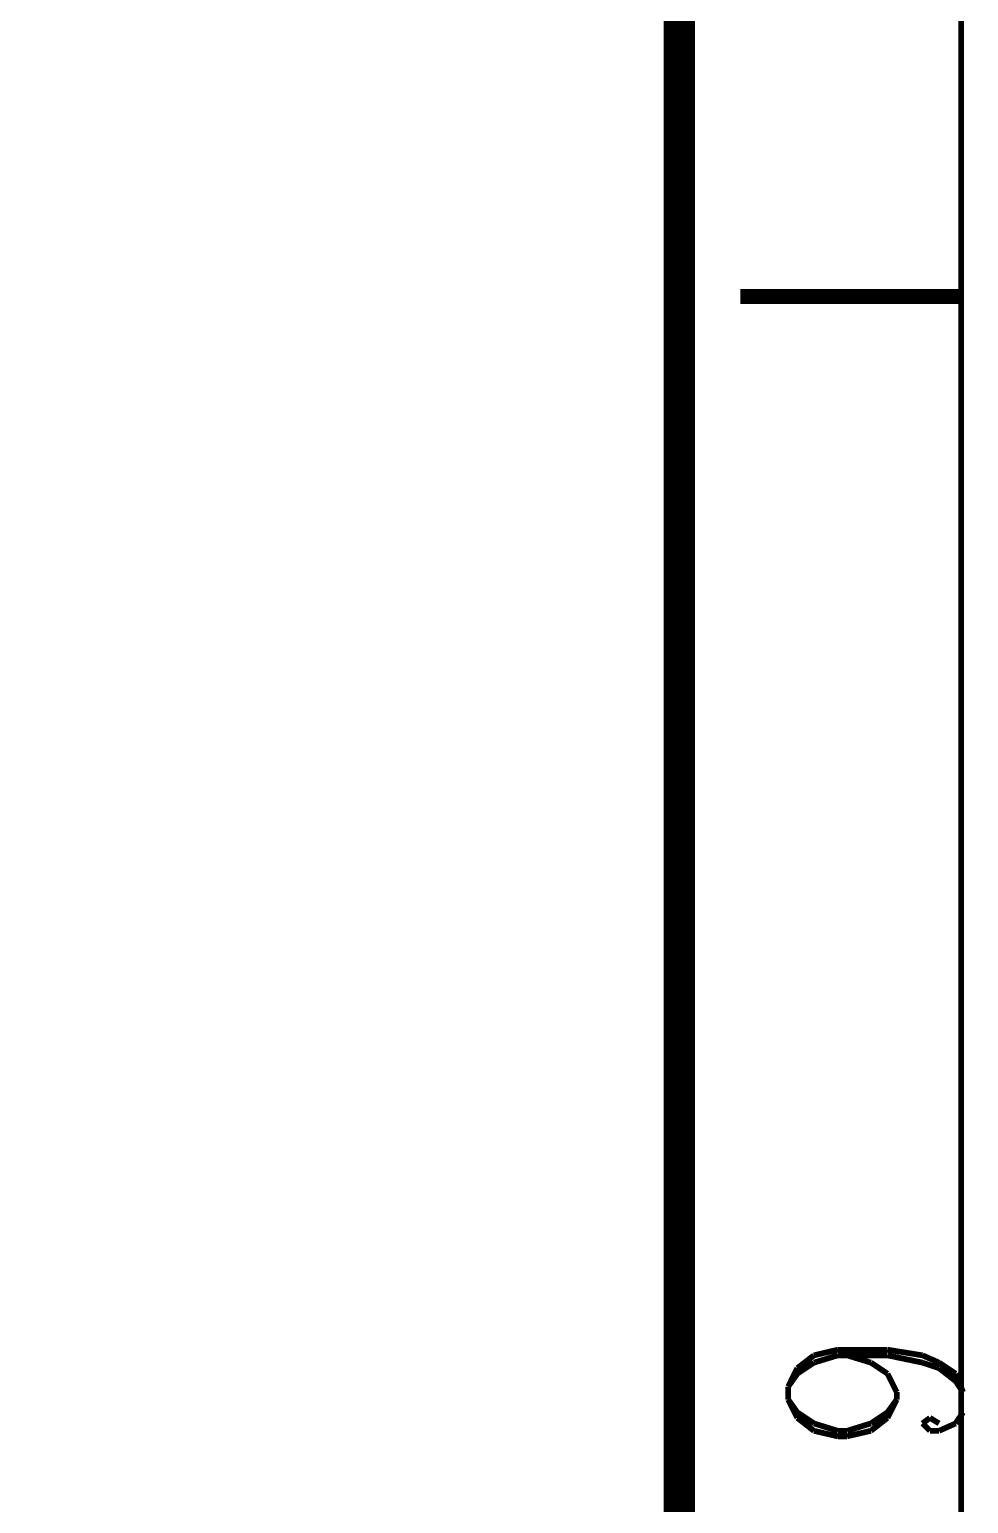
# Model space of a CAD drawing. Extents: x 0.1 to 11.6, y 0.3 to 16.2.
# Drawn here: x 10.727 to 11.577, y 11.149 to 12.483 of the extents above; entities that cross this region are included whole.
import ezdxf

# ---------------------------------------------------------------- set-up
doc = ezdxf.new("R2010")
doc.units = 0
doc.header["$MEASUREMENT"] = 0

msp = doc.modelspace()

# ---------------------------------------------------------------- linework, layer by layer
at = {"color": 0, "const_width": 0.005208}
msp.add_lwpolyline([(0.155003, 16.22), (11.57, 16.22), (11.57, 0.310004), (0.155003, 0.310004), (0.155003, 16.22)], close=True, dxfattribs=at)
at = {"color": 0}
for points, const_width in [([(11.315, 16.02), (11.315, 0.516656)], 0.028333), ([(11.37, 12.2416), (11.57, 12.2416)], 0.013333), ([(11.4583, 11.2884), (11.4367, 11.2833)], 0.005208), ([(11.5033, 11.2884), (11.4583, 11.2884)], 0.005208), ([(11.535, 11.2833), (11.5033, 11.2884)], 0.005208), ([(11.4217, 11.2717), (11.4134, 11.255)], 0.005208), ([(11.4367, 11.2833), (11.4217, 11.2717)], 0.005208), ([(11.4367, 11.2767), (11.4217, 11.2667)], 0.005208), ([(11.4583, 11.2833), (11.4367, 11.2767)], 0.005208), ([(11.5033, 11.2833), (11.4583, 11.2833)], 0.005208), ([(11.4883, 11.2767), (11.4667, 11.2833)], 0.005208), ([(11.5033, 11.2667), (11.4883, 11.2767)], 0.005208), ([(11.535, 11.2767), (11.5033, 11.2833)], 0.005208), ([(11.55, 11.2767), (11.535, 11.2833)], 0.005208), ([(11.55, 11.2717), (11.535, 11.2767)], 0.005208), ([(11.565, 11.2667), (11.55, 11.2767)], 0.005208), ([(11.565, 11.26), (11.55, 11.2717)], 0.005208), ([(11.4217, 11.2667), (11.4134, 11.255)], 0.005208), ([(11.5117, 11.25), (11.5033, 11.2667)], 0.005208), ([(11.5717, 11.25), (11.565, 11.2667)], 0.005208), ([(11.5717, 11.25), (11.565, 11.26)], 0.005208), ([(11.4134, 11.255), (11.4134, 11.2433)], 0.005208), ([(11.5117, 11.2433), (11.5117, 11.25)], 0.005208), ([(11.4134, 11.2433), (11.4217, 11.2267)], 0.005208), ([(11.4134, 11.2433), (11.4217, 11.2317)], 0.005208), ([(11.4217, 11.2317), (11.4367, 11.2217)], 0.005208), ([(11.4883, 11.2217), (11.5033, 11.2317)], 0.005208), ([(11.5033, 11.2267), (11.5117, 11.2433)], 0.005208), ([(11.5033, 11.2317), (11.5117, 11.2433)], 0.005208), ([(11.565, 11.2217), (11.5717, 11.2317)], 0.005208), ([(11.4217, 11.2267), (11.4367, 11.215)], 0.005208), ([(11.4367, 11.2217), (11.4583, 11.215)], 0.005208), ([(11.4667, 11.215), (11.4883, 11.2217)], 0.005208), ([(11.4883, 11.215), (11.5033, 11.2267)], 0.005208), ([(11.5417, 11.2267), (11.535, 11.2217)], 0.005208), ([(11.535, 11.2217), (11.5417, 11.215)], 0.005208), ([(11.55, 11.2217), (11.5417, 11.2267)], 0.005208), ([(11.55, 11.215), (11.565, 11.2217)], 0.005208), ([(11.4367, 11.215), (11.4583, 11.21)], 0.005208), ([(11.4583, 11.215), (11.4667, 11.215)], 0.005208), ([(11.4583, 11.21), (11.4667, 11.21)], 0.005208), ([(11.4667, 11.21), (11.4883, 11.215)], 0.005208), ([(11.5417, 11.215), (11.55, 11.215)], 0.005208)]:
    msp.add_lwpolyline(points, dxfattribs=dict(at, const_width=const_width))

doc.saveas('drawing.dxf')
